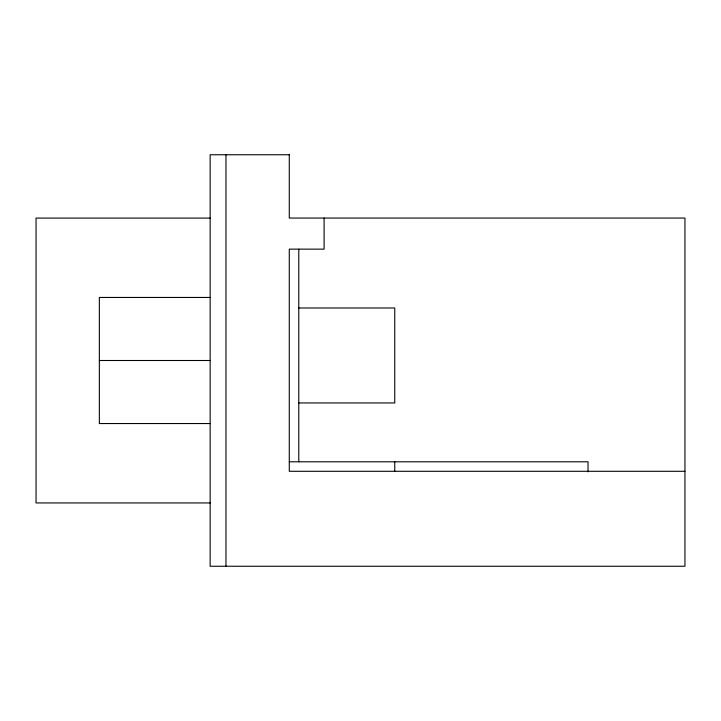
<?xml version="1.0" encoding="UTF-8"?>
<svg xmlns="http://www.w3.org/2000/svg" width="721" height="721" viewBox="0 0 721 721"><rect width="100%" height="100%" fill="white"/><g stroke="black" fill="none" stroke-linecap="round" stroke-linejoin="round"><path stroke-width="1.08" d="M210.144 218.084L36.05 218.084L36.05 502.943L210.144 502.943M210.144 297.449L99.354 297.449L99.354 423.551L210.144 423.551M298.773 307.984L394.757 307.984L394.757 402.949L298.773 402.949M99.354 360.5L210.144 360.5M289.283 461.791L588.039 461.791L588.039 471.849M684.95 471.291L289.283 471.291L289.283 249.142L324.099 249.142L324.099 218.057M394.757 461.791L394.757 471.291M298.773 249.142L298.773 461.791M225.97 154.754L225.97 566.246M289.283 154.754L210.144 154.754L210.144 566.246L684.95 566.246L684.95 218.057L289.283 218.057L289.283 154.754"/></g></svg>
